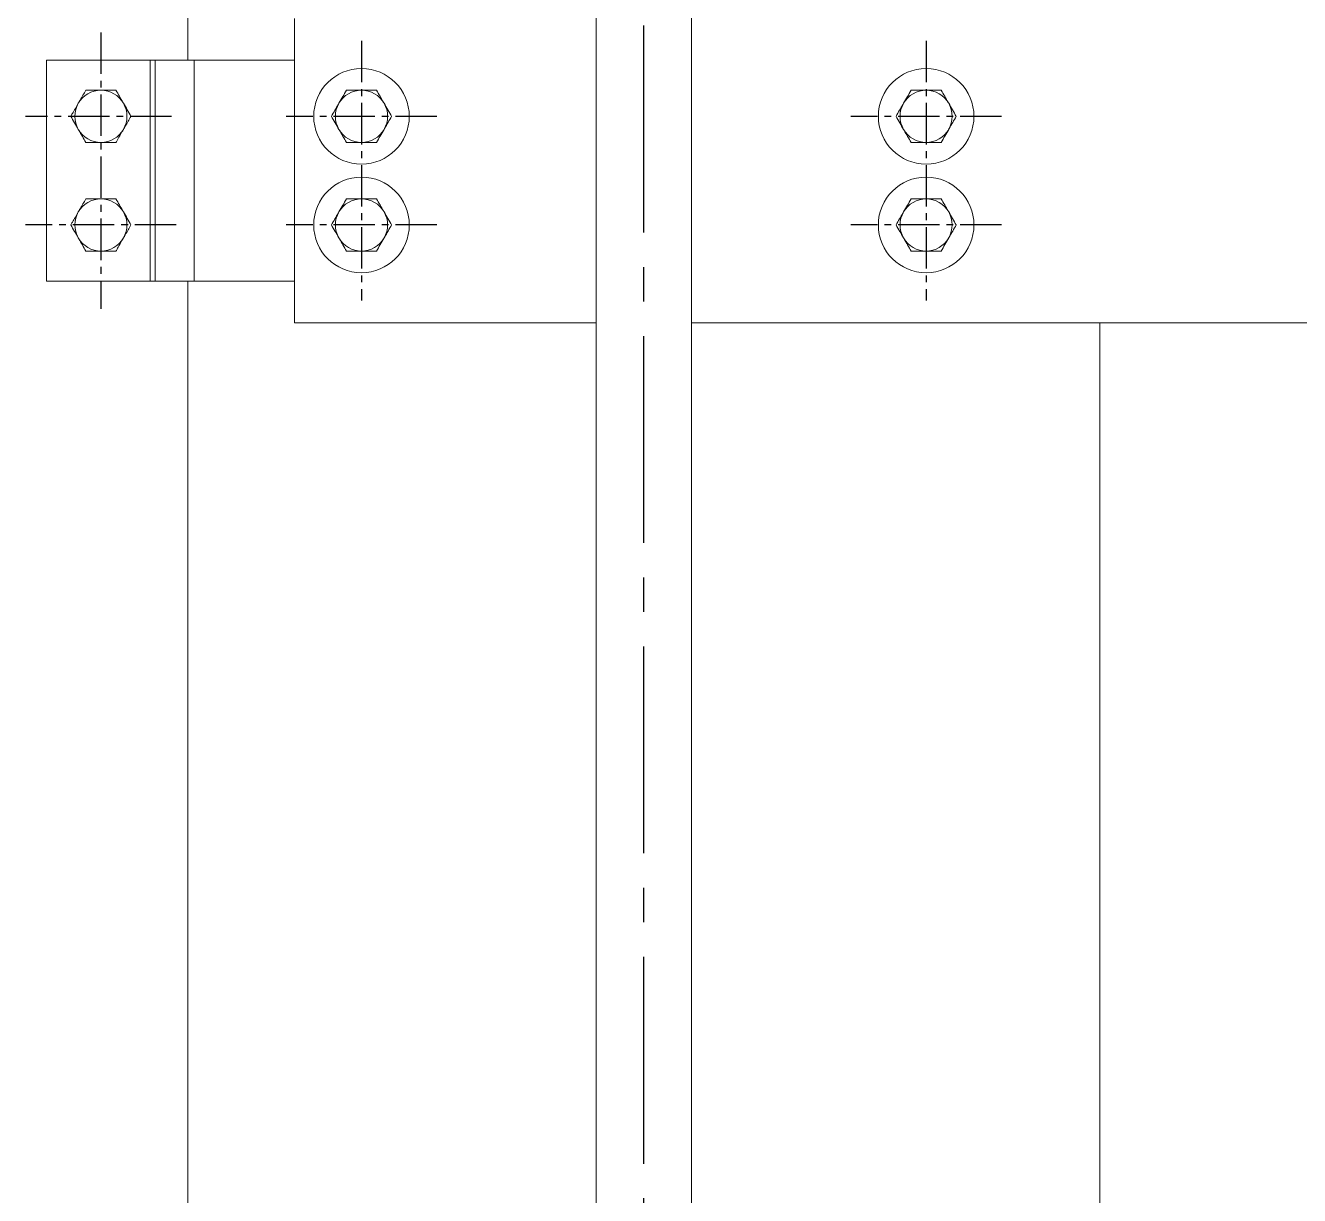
# Model space of a CAD drawing. Header units: millimetres. Extents: x 1587714 to 3094800, y -694377 to -413614.
# Drawn here: x 2024797 to 2025384, y -555337 to -554798 of the extents above; entities that cross this region are included whole.
import ezdxf

# ---------------------------------------------------------------- set-up
doc = ezdxf.new("R2010")
doc.units = ezdxf.units.MM
doc.linetypes.add('CENTER2', pattern=[28.575, 19.05, -3.175, 3.175, -3.175])
for name, color, linetype in [('0_EJES', 1, 'CENTER2'), ('M0_EQUIPOS', 7, 'Continuous'), ('M2_PLBULONES', 2, 'Continuous')]:
    doc.layers.add(name, color=color, linetype=linetype)

msp = doc.modelspace()

# ---------------------------------------------------------------- linework, layer by layer
at = {"layer": '0_EJES', "ltscale": 5}
msp.add_line((2025082.082, -561179.822), (2025082.082, -549179.822), dxfattribs=at)
at = {"layer": '0_EJES'}
for p, q in [((2024832.0822, -554801.1792), (2024832.0822, -554928.4648)), ((2024952.0822, -554805.0943), (2024952.0822, -554924.5497)), ((2025212.0822, -554805.0943), (2025212.0822, -554924.5497)), ((2024864.6269, -554839.822), (2024797.3545, -554839.822)), ((2024986.8099, -554839.822), (2024917.3545, -554839.822)), ((2025246.8099, -554839.822), (2025177.3545, -554839.822)), ((2024866.8099, -554889.822), (2024797.3545, -554889.822)), ((2024986.8099, -554889.822), (2024917.3545, -554889.822)), ((2025246.8099, -554889.822), (2025177.3545, -554889.822))]:
    msp.add_line(p, q, dxfattribs=at)
at = {"layer": 'M0_EQUIPOS', "color": 180, "linetype": 'Continuous', "lineweight": 15}
for p, q in [((2025060.0826, -552402.1003), (2025060.0826, -555365.6003)), ((2025104.0823, -555365.6003), (2025104.0823, -552402.1003))]:
    msp.add_line(p, q, dxfattribs=at)
at = {"layer": 'M0_EQUIPOS', "color": 1, "linetype": 'Continuous', "lineweight": 15}
for p, q in [((2024872.0819, -552450.622), (2024872.0819, -554814.022)), ((2024872.0819, -554915.622), (2024872.0819, -555362.1003)), ((2025292.082, -555428.8003), (2025292.082, -554934.822)), ((2025292.082, -555428.8003), (2025292.082, -554934.822))]:
    msp.add_line(p, q, dxfattribs=at)
at = {"layer": 'M0_EQUIPOS', "linetype": 'Continuous', "lineweight": 15}
for p, q in [((2024921.2557, -554934.822), (2024921.2557, -554794.822)), ((2024807.0819, -554814.0221), (2024807.0819, -554915.6221)), ((2024807.0819, -554814.0221), (2024854.7732, -554814.0221)), ((2024854.7732, -554814.0221), (2024854.7732, -554915.6221)), ((2024854.7732, -554814.0221), (2024857.082, -554814.0221)), ((2024857.082, -554814.0221), (2024857.082, -554915.6221)), ((2024857.082, -554814.0221), (2024874.9825, -554814.0221)), ((2024874.9825, -554814.0221), (2024874.9825, -554915.6221)), ((2024874.9825, -554814.0221), (2024921.2557, -554814.0221)), ((2024807.0819, -554915.6221), (2024854.7732, -554915.6221)), ((2024854.7732, -554915.6221), (2024857.082, -554915.6221)), ((2024857.082, -554915.6221), (2024874.9825, -554915.6221)), ((2024874.9825, -554915.6221), (2024921.2557, -554915.6221)), ((2024921.2557, -554934.822), (2025060.0826, -554934.822)), ((2025104.0823, -554934.822), (2026938.5821, -554934.822))]:
    msp.add_line(p, q, dxfattribs=at)
at = {"layer": 'M2_PLBULONES', "linetype": 'Continuous', "lineweight": 15}
for centre in [(2024952.0822, -554839.8221), (2025212.0822, -554839.8221), (2024952.0822, -554889.8221), (2025212.0822, -554889.8221)]:
    msp.add_circle(centre, 22, dxfattribs=at)
for centre, start, end in [((2024832.0822, -554839.8221), 90, 150), ((2024832.0822, -554839.8221), 30, 90), ((2024952.0822, -554839.8221), 90, 150), ((2024952.0822, -554839.8221), 30, 90), ((2025212.0822, -554839.8221), 90, 150), ((2025212.0822, -554839.8221), 30, 90), ((2024832.0822, -554839.8221), 150, 210), ((2024832.0822, -554839.8221), 330, 30), ((2024952.0822, -554839.8221), 150, 210), ((2024952.0822, -554839.8221), 330, 30), ((2025212.0822, -554839.8221), 150, 210), ((2025212.0822, -554839.8221), 330, 30), ((2024832.0822, -554839.8221), 210, 270), ((2024832.0822, -554839.8221), 270, 330), ((2024952.0822, -554839.8221), 210, 270), ((2024952.0822, -554839.8221), 270, 330), ((2025212.0822, -554839.8221), 210, 270), ((2025212.0822, -554839.8221), 270, 330), ((2024832.0822, -554889.8221), 90, 150), ((2024832.0822, -554889.8221), 30, 90), ((2024952.0822, -554889.8221), 90, 150), ((2024952.0822, -554889.8221), 30, 90), ((2025212.0822, -554889.8221), 90, 150), ((2025212.0822, -554889.8221), 30, 90), ((2024832.0822, -554889.8221), 150, 210), ((2024832.0822, -554889.8221), 330, 30), ((2024952.0822, -554889.8221), 150, 210), ((2024952.0822, -554889.8221), 330, 30), ((2025212.0822, -554889.8221), 150, 210), ((2025212.0822, -554889.8221), 330, 30), ((2024832.0822, -554889.8221), 210, 270), ((2024832.0822, -554889.8221), 270, 330), ((2024952.0822, -554889.8221), 210, 270), ((2024952.0822, -554889.8221), 270, 330), ((2025212.0822, -554889.8221), 210, 270), ((2025212.0822, -554889.8221), 270, 330)]:
    msp.add_arc(centre, 12, start, end, dxfattribs=at)
for points, knots in [([(2024825.154, -554827.822), (2024824.277, -554829.3411), (2024823.1346, -554831.32), (2024821.9626, -554833.3503), (2024821.6902, -554833.8221)], [0, 0, 0, 0, 0.76763639, 1, 1, 1, 1]), ([(2024832.0824, -554827.822), (2024831.9181, -554827.822), (2024830.6745, -554827.822), (2024828.3296, -554827.822), (2024826.219, -554827.822), (2024825.154, -554827.822)], [0, 0, 0, 0, 0.07014043, 0.53076667, 1, 1, 1, 1]), ([(2024839.0109, -554827.822), (2024837.8855, -554827.822), (2024835.6144, -554827.822), (2024833.2667, -554827.822), (2024832.0824, -554827.822)], [0, 0, 0, 0, 0.49554728, 1, 1, 1, 1]), ([(2024842.4746, -554833.8221), (2024842.3926, -554833.6798), (2024841.7715, -554832.6024), (2024840.5979, -554830.5725), (2024839.5431, -554828.7444), (2024839.0109, -554827.822)], [0, 0, 0, 0, 0.07008264, 0.53079063, 1, 1, 1, 1]), ([(2024945.1539, -554827.822), (2024944.5915, -554828.7965), (2024943.4565, -554830.7634), (2024942.2825, -554832.7963), (2024941.6901, -554833.8221)], [0, 0, 0, 0, 0.495429077, 1, 1, 1, 1]), ([(2024952.0823, -554827.822), (2024951.1648, -554827.822), (2024949.3155, -554827.822), (2024947.0069, -554827.822), (2024945.6314, -554827.822), (2024945.1539, -554827.822)], [0, 0, 0, 0, 0.39132181, 0.78867857, 1, 1, 1, 1]), ([(2024959.0108, -554827.822), (2024957.2565, -554827.822), (2024954.9714, -554827.822), (2024952.627, -554827.822), (2024952.0823, -554827.822)], [0, 0, 0, 0, 0.76767475, 1, 1, 1, 1]), ([(2024962.4745, -554833.8221), (2024962.3925, -554833.6798), (2024961.7714, -554832.6024), (2024960.5978, -554830.5725), (2024959.543, -554828.7444), (2024959.0108, -554827.822)], [0, 0, 0, 0, 0.07008264, 0.53079063, 1, 1, 1, 1]), ([(2025205.1541, -554827.822), (2025204.5916, -554828.7965), (2025203.4562, -554830.7633), (2025202.2822, -554832.7963), (2025201.6899, -554833.8221)], [0, 0, 0, 0, 0.49544576, 1, 1, 1, 1]), ([(2025212.0821, -554827.822), (2025211.1645, -554827.822), (2025209.3154, -554827.822), (2025207.007, -554827.822), (2025205.6317, -554827.822), (2025205.1541, -554827.822)], [0, 0, 0, 0, 0.3913479, 0.78866448, 1, 1, 1, 1]), ([(2025219.0105, -554827.822), (2025217.2564, -554827.822), (2025214.9713, -554827.822), (2025212.6269, -554827.822), (2025212.0821, -554827.822)], [0, 0, 0, 0, 0.76760719, 1, 1, 1, 1]), ([(2025222.4747, -554833.8221), (2025222.3926, -554833.6798), (2025221.7705, -554832.603), (2025220.5985, -554830.5721), (2025219.5431, -554828.7443), (2025219.0105, -554827.822)], [0, 0, 0, 0, 0.07011422, 0.53077317, 1, 1, 1, 1]), ([(2024821.6902, -554833.8221), (2024821.2313, -554834.6168), (2024820.3066, -554836.2182), (2024819.1519, -554838.2172), (2024818.4643, -554839.4084), (2024818.2255, -554839.8221)], [0, 0, 0, 0, 0.3913753, 0.78865126, 1, 1, 1, 1]), ([(2024845.9384, -554839.8221), (2024845.376, -554838.8477), (2024844.241, -554836.8808), (2024843.067, -554834.8478), (2024842.4746, -554833.8221)], [0, 0, 0, 0, 0.495429077, 1, 1, 1, 1]), ([(2024941.6901, -554833.8221), (2024941.6078, -554833.9643), (2024940.9847, -554835.0406), (2024939.8144, -554837.0726), (2024938.7583, -554838.9), (2024938.2254, -554839.8221)], [0, 0, 0, 0, 0.07014582, 0.53077018, 1, 1, 1, 1]), ([(2024965.9383, -554839.8221), (2024965.3759, -554838.8477), (2024964.2408, -554836.8808), (2024963.0669, -554834.8478), (2024962.4745, -554833.8221)], [0, 0, 0, 0, 0.495429077, 1, 1, 1, 1]), ([(2025201.6899, -554833.8221), (2025201.6077, -554833.9643), (2025200.9856, -554835.0412), (2025199.8137, -554837.0722), (2025198.7582, -554838.8999), (2025198.2257, -554839.8221)], [0, 0, 0, 0, 0.0701142, 0.53078762, 1, 1, 1, 1]), ([(2025225.9385, -554839.8221), (2025225.3759, -554838.8477), (2025224.2405, -554836.881), (2025223.0669, -554834.8479), (2025222.4747, -554833.8221)], [0, 0, 0, 0, 0.49546251, 1, 1, 1, 1]), ([(2024818.2255, -554839.8221), (2024818.7883, -554840.7965), (2024819.924, -554842.7632), (2024821.0979, -554844.7963), (2024821.6902, -554845.822)], [0, 0, 0, 0, 0.49546969, 1, 1, 1, 1]), ([(2024842.4746, -554845.822), (2024842.7469, -554845.3503), (2024843.9189, -554843.32), (2024845.0614, -554841.3412), (2024845.9384, -554839.8221)], [0, 0, 0, 0, 0.23236697, 1, 1, 1, 1]), ([(2024938.2254, -554839.8221), (2024938.7881, -554840.7965), (2024939.9239, -554842.7632), (2024941.0978, -554844.7963), (2024941.6901, -554845.822)], [0, 0, 0, 0, 0.49546969, 1, 1, 1, 1]), ([(2024962.4745, -554845.822), (2024962.5565, -554845.6798), (2024963.1777, -554844.6025), (2024964.3511, -554842.5725), (2024965.406, -554840.7444), (2024965.9383, -554839.8221)], [0, 0, 0, 0, 0.07006896, 0.53079819, 1, 1, 1, 1]), ([(2025198.2257, -554839.8221), (2025198.7884, -554840.7965), (2025199.9242, -554842.7631), (2025201.0978, -554844.7963), (2025201.6899, -554845.822)], [0, 0, 0, 0, 0.49548644, 1, 1, 1, 1]), ([(2025222.4747, -554845.822), (2025222.5567, -554845.6798), (2025223.178, -554844.6025), (2025224.3513, -554842.5725), (2025225.4062, -554840.7444), (2025225.9385, -554839.8221)], [0, 0, 0, 0, 0.07006896, 0.53079819, 1, 1, 1, 1]), ([(2024821.6902, -554845.822), (2024821.7722, -554845.9643), (2024822.3934, -554847.0417), (2024823.5669, -554849.0717), (2024824.6217, -554850.8997), (2024825.154, -554851.8221)], [0, 0, 0, 0, 0.07008262, 0.53080508, 1, 1, 1, 1]), ([(2024839.0109, -554851.8221), (2024839.2497, -554851.4084), (2024839.9309, -554850.2282), (2024841.0847, -554848.2293), (2024842.0093, -554846.628), (2024842.4746, -554845.822)], [0, 0, 0, 0, 0.211363397, 0.603065347, 1, 1, 1, 1]), ([(2024941.6901, -554845.822), (2024941.7721, -554845.9643), (2024942.3932, -554847.0417), (2024943.5668, -554849.0717), (2024944.6216, -554850.8997), (2024945.1539, -554851.8221)], [0, 0, 0, 0, 0.07008262, 0.53080508, 1, 1, 1, 1]), ([(2024959.0108, -554851.8221), (2024959.5731, -554850.8476), (2024960.7082, -554848.8807), (2024961.8822, -554846.8478), (2024962.4745, -554845.822)], [0, 0, 0, 0, 0.495429077, 1, 1, 1, 1]), ([(2025201.6899, -554845.822), (2025201.7721, -554845.9643), (2025202.3941, -554847.0412), (2025203.5661, -554849.0721), (2025204.6215, -554850.8998), (2025205.1541, -554851.8221)], [0, 0, 0, 0, 0.0701142, 0.53078762, 1, 1, 1, 1]), ([(2025219.0105, -554851.8221), (2025219.573, -554850.8476), (2025220.7085, -554848.8808), (2025221.8824, -554846.8478), (2025222.4747, -554845.822)], [0, 0, 0, 0, 0.49544576, 1, 1, 1, 1]), ([(2024825.154, -554851.8221), (2024826.2791, -554851.8221), (2024828.5501, -554851.8221), (2024830.8978, -554851.8221), (2024832.0824, -554851.8221)], [0, 0, 0, 0, 0.49541356, 1, 1, 1, 1]), ([(2024832.0824, -554851.8221), (2024832.2465, -554851.8221), (2024833.4901, -554851.8221), (2024835.835, -554851.8221), (2024837.9458, -554851.8221), (2024839.0109, -554851.8221)], [0, 0, 0, 0, 0.07000482, 0.53076637, 1, 1, 1, 1]), ([(2024945.1539, -554851.8221), (2024945.6314, -554851.8221), (2024946.9943, -554851.8221), (2024949.3023, -554851.8221), (2024951.1516, -554851.8221), (2024952.0823, -554851.8221)], [0, 0, 0, 0, 0.2113218, 0.60308163, 1, 1, 1, 1]), ([(2024952.0823, -554851.8221), (2024952.627, -554851.8221), (2024954.9714, -554851.8221), (2024957.2565, -554851.8221), (2024959.0108, -554851.8221)], [0, 0, 0, 0, 0.23232525, 1, 1, 1, 1]), ([(2025205.1541, -554851.8221), (2025205.6317, -554851.8221), (2025206.9944, -554851.8221), (2025209.3022, -554851.8221), (2025211.1514, -554851.8221), (2025212.0821, -554851.8221)], [0, 0, 0, 0, 0.211335883, 0.60305517, 1, 1, 1, 1]), ([(2025212.0821, -554851.8221), (2025212.6269, -554851.8221), (2025214.9713, -554851.8221), (2025217.2564, -554851.8221), (2025219.0105, -554851.8221)], [0, 0, 0, 0, 0.23239281, 1, 1, 1, 1]), ([(2024825.154, -554877.8221), (2024824.277, -554879.3412), (2024823.1346, -554881.3201), (2024821.9626, -554883.3503), (2024821.6902, -554883.822)], [0, 0, 0, 0, 0.76764766, 1, 1, 1, 1]), ([(2024832.0824, -554877.8221), (2024831.9181, -554877.8221), (2024830.6745, -554877.8221), (2024828.3296, -554877.8221), (2024826.219, -554877.8221), (2024825.154, -554877.8221)], [0, 0, 0, 0, 0.07014043, 0.53076667, 1, 1, 1, 1]), ([(2024839.0109, -554877.8221), (2024837.8855, -554877.8221), (2024835.6144, -554877.8221), (2024833.2667, -554877.8221), (2024832.0824, -554877.8221)], [0, 0, 0, 0, 0.49554728, 1, 1, 1, 1]), ([(2024842.4746, -554883.822), (2024842.3926, -554883.6798), (2024841.7714, -554882.6025), (2024840.598, -554880.5725), (2024839.5431, -554878.7444), (2024839.0109, -554877.8221)], [0, 0, 0, 0, 0.07006896, 0.53079819, 1, 1, 1, 1]), ([(2024945.1539, -554877.8221), (2024944.5915, -554878.7966), (2024943.4565, -554880.7634), (2024942.2825, -554882.7963), (2024941.6901, -554883.822)], [0, 0, 0, 0, 0.49543633, 1, 1, 1, 1]), ([(2024952.0823, -554877.8221), (2024951.1648, -554877.8221), (2024949.3155, -554877.8221), (2024947.0069, -554877.8221), (2024945.6314, -554877.8221), (2024945.1539, -554877.8221)], [0, 0, 0, 0, 0.39132181, 0.78867857, 1, 1, 1, 1]), ([(2024959.0108, -554877.8221), (2024957.2565, -554877.8221), (2024954.9714, -554877.8221), (2024952.627, -554877.8221), (2024952.0823, -554877.8221)], [0, 0, 0, 0, 0.76767475, 1, 1, 1, 1]), ([(2024962.4745, -554883.822), (2024962.3925, -554883.6798), (2024961.7713, -554882.6025), (2024960.5979, -554880.5725), (2024959.543, -554878.7444), (2024959.0108, -554877.8221)], [0, 0, 0, 0, 0.07006896, 0.53079819, 1, 1, 1, 1]), ([(2025205.1541, -554877.8221), (2025204.5916, -554878.7965), (2025203.4562, -554880.7633), (2025202.2822, -554882.7963), (2025201.6899, -554883.822)], [0, 0, 0, 0, 0.49545301, 1, 1, 1, 1]), ([(2025212.0821, -554877.8221), (2025211.1645, -554877.8221), (2025209.3154, -554877.8221), (2025207.007, -554877.8221), (2025205.6317, -554877.8221), (2025205.1541, -554877.8221)], [0, 0, 0, 0, 0.3913479, 0.78866448, 1, 1, 1, 1]), ([(2025219.0105, -554877.8221), (2025217.2564, -554877.8221), (2025214.9713, -554877.8221), (2025212.6269, -554877.8221), (2025212.0821, -554877.8221)], [0, 0, 0, 0, 0.76760719, 1, 1, 1, 1]), ([(2025222.4747, -554883.822), (2025222.3926, -554883.6798), (2025221.7703, -554882.603), (2025220.5986, -554880.572), (2025219.5431, -554878.7443), (2025219.0105, -554877.8221)], [0, 0, 0, 0, 0.07010055, 0.53078073, 1, 1, 1, 1]), ([(2024821.6902, -554883.822), (2024821.2313, -554884.6167), (2024820.3066, -554886.2181), (2024819.1519, -554888.2171), (2024818.4643, -554889.4084), (2024818.2255, -554889.8221)], [0, 0, 0, 0, 0.3913753, 0.78865126, 1, 1, 1, 1]), ([(2024845.9384, -554889.8221), (2024845.376, -554888.8476), (2024844.241, -554886.8807), (2024843.067, -554884.8478), (2024842.4746, -554883.822)], [0, 0, 0, 0, 0.495429077, 1, 1, 1, 1]), ([(2024941.6901, -554883.822), (2024941.6078, -554883.9643), (2024940.9847, -554885.0406), (2024939.8144, -554887.0726), (2024938.7583, -554888.8999), (2024938.2254, -554889.8221)], [0, 0, 0, 0, 0.07014582, 0.53077018, 1, 1, 1, 1]), ([(2024965.9383, -554889.8221), (2024965.3759, -554888.8476), (2024964.2408, -554886.8807), (2024963.0669, -554884.8478), (2024962.4745, -554883.822)], [0, 0, 0, 0, 0.495429077, 1, 1, 1, 1]), ([(2025201.6899, -554883.822), (2025201.6077, -554883.9643), (2025200.9856, -554885.0411), (2025199.8137, -554887.0721), (2025198.7582, -554888.8998), (2025198.2257, -554889.8221)], [0, 0, 0, 0, 0.0701142, 0.53078762, 1, 1, 1, 1]), ([(2025225.9385, -554889.8221), (2025225.3759, -554888.8476), (2025224.2405, -554886.8809), (2025223.0669, -554884.8478), (2025222.4747, -554883.822)], [0, 0, 0, 0, 0.49546251, 1, 1, 1, 1]), ([(2024818.2255, -554889.8221), (2024818.7883, -554890.7965), (2024819.924, -554892.7632), (2024821.0979, -554894.7963), (2024821.6902, -554895.8221)], [0, 0, 0, 0, 0.49546244, 1, 1, 1, 1]), ([(2024842.4746, -554895.8221), (2024842.7469, -554895.3503), (2024843.9189, -554893.3201), (2024845.0614, -554891.3412), (2024845.9384, -554889.8221)], [0, 0, 0, 0, 0.23236361, 1, 1, 1, 1]), ([(2024938.2254, -554889.8221), (2024938.7882, -554890.7965), (2024939.9239, -554892.7632), (2024941.0978, -554894.7963), (2024941.6901, -554895.8221)], [0, 0, 0, 0, 0.49546244, 1, 1, 1, 1]), ([(2024962.4745, -554895.8221), (2024962.5565, -554895.6798), (2024963.1776, -554894.6024), (2024964.3511, -554892.5724), (2024965.406, -554890.7444), (2024965.9383, -554889.8221)], [0, 0, 0, 0, 0.07008262, 0.53080508, 1, 1, 1, 1]), ([(2025198.2257, -554889.8221), (2025198.7884, -554890.7965), (2025199.9242, -554892.7631), (2025201.0978, -554894.7963), (2025201.6899, -554895.8221)], [0, 0, 0, 0, 0.49547919, 1, 1, 1, 1]), ([(2025222.4747, -554895.8221), (2025222.5567, -554895.6798), (2025223.1778, -554894.6024), (2025224.3514, -554892.5724), (2025225.4062, -554890.7444), (2025225.9385, -554889.8221)], [0, 0, 0, 0, 0.07008262, 0.53080508, 1, 1, 1, 1]), ([(2024821.6902, -554895.8221), (2024821.7722, -554895.9643), (2024822.3935, -554897.0417), (2024823.5668, -554899.0717), (2024824.6217, -554900.8997), (2024825.154, -554901.822)], [0, 0, 0, 0, 0.07006896, 0.53079819, 1, 1, 1, 1]), ([(2024839.0109, -554901.822), (2024839.2497, -554901.4084), (2024839.931, -554900.2282), (2024841.0846, -554898.2294), (2024842.0093, -554896.6281), (2024842.4746, -554895.8221)], [0, 0, 0, 0, 0.2113522, 0.60305971, 1, 1, 1, 1]), ([(2024941.6901, -554895.8221), (2024941.7721, -554895.9643), (2024942.3934, -554897.0417), (2024943.5667, -554899.0717), (2024944.6216, -554900.8997), (2024945.1539, -554901.822)], [0, 0, 0, 0, 0.07006896, 0.53079819, 1, 1, 1, 1]), ([(2024959.0108, -554901.822), (2024959.5731, -554900.8476), (2024960.7082, -554898.8808), (2024961.8822, -554896.8479), (2024962.4745, -554895.8221)], [0, 0, 0, 0, 0.49542185, 1, 1, 1, 1]), ([(2025201.6899, -554895.8221), (2025201.7721, -554895.9643), (2025202.3943, -554897.0411), (2025203.566, -554899.0721), (2025204.6215, -554900.8998), (2025205.1541, -554901.822)], [0, 0, 0, 0, 0.07010055, 0.53078073, 1, 1, 1, 1]), ([(2025219.0105, -554901.822), (2025219.5731, -554900.8476), (2025220.7085, -554898.8809), (2025221.8824, -554896.8479), (2025222.4747, -554895.8221)], [0, 0, 0, 0, 0.49543853, 1, 1, 1, 1]), ([(2024825.154, -554901.822), (2024826.2791, -554901.822), (2024828.5501, -554901.822), (2024830.8978, -554901.822), (2024832.0824, -554901.822)], [0, 0, 0, 0, 0.49541356, 1, 1, 1, 1]), ([(2024832.0824, -554901.822), (2024832.2465, -554901.822), (2024833.4901, -554901.822), (2024835.835, -554901.822), (2024837.9458, -554901.822), (2024839.0109, -554901.822)], [0, 0, 0, 0, 0.07000482, 0.53076637, 1, 1, 1, 1]), ([(2024945.1539, -554901.822), (2024945.6314, -554901.822), (2024946.9943, -554901.822), (2024949.3023, -554901.822), (2024951.1516, -554901.822), (2024952.0823, -554901.822)], [0, 0, 0, 0, 0.2113218, 0.60308163, 1, 1, 1, 1]), ([(2024952.0823, -554901.822), (2024952.627, -554901.822), (2024954.9714, -554901.822), (2024957.2565, -554901.822), (2024959.0108, -554901.822)], [0, 0, 0, 0, 0.23232525, 1, 1, 1, 1]), ([(2025205.1541, -554901.822), (2025205.6317, -554901.822), (2025206.9944, -554901.822), (2025209.3022, -554901.822), (2025211.1514, -554901.822), (2025212.0821, -554901.822)], [0, 0, 0, 0, 0.211335883, 0.60305517, 1, 1, 1, 1]), ([(2025212.0821, -554901.822), (2025212.6269, -554901.822), (2025214.9713, -554901.822), (2025217.2564, -554901.822), (2025219.0105, -554901.822)], [0, 0, 0, 0, 0.23239281, 1, 1, 1, 1])]:
    msp.add_open_spline(points, degree=3, knots=knots, dxfattribs=at)

doc.saveas('drawing.dxf')
